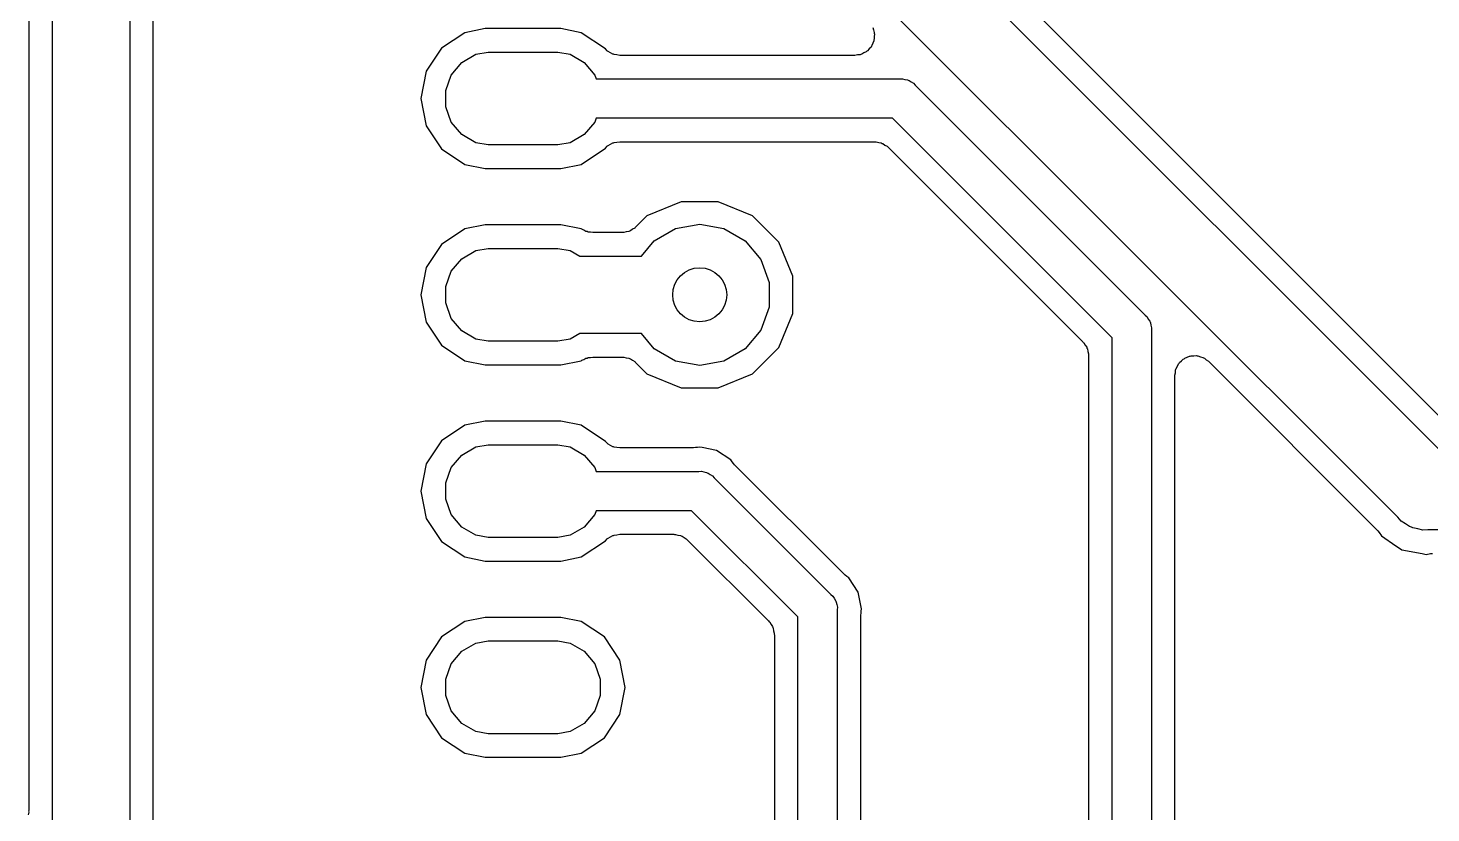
# Model space of a CAD drawing. Extents: x 50 to 248, y -151 to -36.
# Drawn here: x 86.05 to 104.2, y -64.62 to -54.46 of the extents above; entities that cross this region are included whole.
import ezdxf

# ---------------------------------------------------------------- set-up
doc = ezdxf.new("R2010")
doc.units = 0
doc.header["$MEASUREMENT"] = 0
doc.layers.add('BLACK', color=7, linetype='CONTINUOUS')

msp = doc.modelspace()

# ---------------------------------------------------------------- linework, layer by layer
at = {"layer": 'BLACK', "linetype": 'CONTINUOUS'}
for p, q in [((86.0632, -45.264), (86.0632, -64.5854)), ((86.368, -64.8169), (86.368, -45.2338)), ((87.368, -45.4191), (87.368, -65.0022)), ((87.6728, -64.9197), (87.6728, -46.0044)), ((97.274, -52.8789), (104.347, -59.952)), ((103.771, -60.7901), (96.4359, -53.455)), ((104.399, -59.5728), (99.0057, -54.1795)), ((91.703, -54.5197), (91.4037, -54.7197)), ((91.9669, -54.4672), (91.703, -54.5197)), ((92.9451, -54.4672), (91.9669, -54.4672)), ((93.209, -54.5197), (92.9451, -54.4672)), ((93.5228, -54.7294), (93.209, -54.5197)), ((96.98, -54.4519), (96.9886, -54.4839)), ((96.9886, -54.4839), (97, -54.5151)), ((96.9962, -54.6138), (96.9952, -54.6249)), ((97, -54.6033), (96.9962, -54.6138)), ((97, -54.5151), (97, -54.5263)), ((97, -54.5263), (97.0029, -54.5371)), ((97.0029, -54.5371), (97, -54.5701)), ((97, -54.5701), (97, -54.6033)), ((91.4037, -54.7197), (91.2037, -55.019)), ((91.6644, -54.9053), (91.8476, -54.7995)), ((91.8476, -54.7995), (92.0035, -54.772)), ((92.0035, -54.772), (92.9085, -54.772)), ((92.9085, -54.772), (93.0644, -54.7995)), ((93.0644, -54.7995), (93.2476, -54.9053)), ((93.5433, -54.7538), (93.5228, -54.7294)), ((93.5506, -54.758), (93.5433, -54.7538)), ((93.5564, -54.764), (93.5506, -54.758)), ((93.5886, -54.7799), (93.5564, -54.764)), ((93.6197, -54.7979), (93.5886, -54.7799)), ((93.628, -54.7993), (93.6197, -54.7979)), ((93.6355, -54.8031), (93.628, -54.7993)), ((93.6712, -54.807), (93.6355, -54.8031)), ((96.8257, -54.7998), (96.8156, -54.8045)), ((96.8367, -54.7979), (96.8257, -54.7998)), ((96.8654, -54.7813), (96.8367, -54.7979)), ((96.8955, -54.7673), (96.8654, -54.7813)), ((96.9034, -54.7594), (96.8955, -54.7673)), ((96.9131, -54.7538), (96.9034, -54.7594)), ((96.9344, -54.7284), (96.9131, -54.7538)), ((96.9579, -54.7049), (96.9344, -54.7284)), ((96.9626, -54.6948), (96.9579, -54.7049)), ((96.9698, -54.6862), (96.9626, -54.6948)), ((96.9811, -54.655), (96.9698, -54.6862)), ((96.9952, -54.6249), (96.9811, -54.655)), ((91.5284, -55.0674), (91.6644, -54.9053)), ((93.2476, -54.9053), (93.3836, -55.0674)), ((93.7066, -54.8132), (93.6712, -54.807)), ((96.7498, -54.8132), (93.7066, -54.8132)), ((96.7825, -54.8074), (96.7498, -54.8132)), ((96.8156, -54.8045), (96.7825, -54.8074)), ((91.2037, -55.019), (91.1335, -55.372)), ((91.456, -55.2662), (91.5284, -55.0674)), ((93.3836, -55.0674), (93.4021, -55.118)), ((93.4021, -55.118), (97.3293, -55.118)), ((97.3293, -55.118), (97.3629, -55.1151)), ((97.3629, -55.1151), (97.3954, -55.1238)), ((97.3954, -55.1238), (97.4286, -55.1296)), ((97.4286, -55.1296), (97.4385, -55.1353)), ((97.4385, -55.1353), (97.4494, -55.1382)), ((97.4494, -55.1382), (97.477, -55.1576)), ((97.477, -55.1576), (97.5062, -55.1744)), ((91.456, -55.4778), (91.456, -55.2662)), ((97.5062, -55.1744), (97.5279, -55.2002)), ((97.5279, -55.2002), (100.502, -58.1741)), ((91.1335, -55.372), (91.2037, -55.725)), ((91.5284, -55.6766), (91.456, -55.4778)), ((91.6644, -55.8387), (91.5284, -55.6766)), ((93.3836, -55.6766), (93.2476, -55.8387)), ((93.4021, -55.626), (93.3836, -55.6766)), ((97.2352, -55.626), (93.4021, -55.626)), ((100.076, -58.4668), (97.2352, -55.626)), ((91.2037, -55.725), (91.4037, -56.0243)), ((91.8476, -55.9445), (91.6644, -55.8387)), ((93.2476, -55.8387), (93.0644, -55.9445)), ((91.4037, -56.0243), (91.703, -56.2243)), ((92.0035, -55.972), (91.8476, -55.9445)), ((92.9085, -55.972), (92.0035, -55.972)), ((93.0644, -55.9445), (92.9085, -55.972)), ((93.209, -56.2243), (93.5228, -56.0146)), ((93.5228, -56.0146), (93.5433, -55.9902)), ((93.5433, -55.9902), (93.5506, -55.986)), ((93.5506, -55.986), (93.5564, -55.98)), ((93.5564, -55.98), (93.5886, -55.9641)), ((93.5886, -55.9641), (93.6197, -55.9461)), ((93.6197, -55.9461), (93.628, -55.9447)), ((93.628, -55.9447), (93.6355, -55.9409)), ((93.6355, -55.9409), (93.6712, -55.937)), ((93.6712, -55.937), (93.7066, -55.9308)), ((93.7066, -55.9308), (97.0037, -55.9308)), ((97.0037, -55.9308), (97.0148, -55.9327)), ((97.0148, -55.9327), (97.0259, -55.9318)), ((97.0259, -55.9318), (97.0579, -55.9404)), ((97.0579, -55.9404), (97.0906, -55.9461)), ((97.0906, -55.9461), (97.1003, -55.9517)), ((97.1003, -55.9517), (97.1111, -55.9546)), ((97.1111, -55.9546), (97.1383, -55.9736)), ((97.1383, -55.9736), (97.167, -55.9902)), ((97.167, -55.9902), (97.1742, -55.9988)), ((97.1742, -55.9988), (97.1834, -56.0052)), ((97.1834, -56.0052), (99.6968, -58.5186)), ((91.703, -56.2243), (91.9669, -56.2768)), ((92.9451, -56.2768), (93.209, -56.2243)), ((91.9669, -56.2768), (92.9451, -56.2768)), ((94.5024, -56.7072), (94.0595, -56.8906)), ((94.9817, -56.7072), (94.5024, -56.7072)), ((95.4245, -56.8906), (94.9817, -56.7072)), ((94.0595, -56.8906), (93.9173, -57.0328)), ((95.7634, -57.2295), (95.4245, -56.8906)), ((91.703, -57.0597), (91.4037, -57.2597)), ((91.9669, -57.0072), (91.703, -57.0597)), ((92.9451, -57.0072), (91.9669, -57.0072)), ((93.209, -57.0597), (92.9451, -57.0072)), ((93.2161, -57.0644), (93.209, -57.0597)), ((93.2439, -57.0767), (93.2161, -57.0644)), ((93.2703, -57.0919), (93.2439, -57.0767)), ((93.284, -57.0943), (93.2703, -57.0919)), ((93.2968, -57.0999), (93.284, -57.0943)), ((93.3272, -57.1019), (93.2968, -57.0999)), ((93.3572, -57.1072), (93.3272, -57.1019)), ((93.7377, -57.1072), (93.3572, -57.1072)), ((93.7488, -57.1053), (93.7377, -57.1072)), ((93.7599, -57.1062), (93.7488, -57.1053)), ((93.7919, -57.0976), (93.7599, -57.1062)), ((93.8246, -57.0919), (93.7919, -57.0976)), ((93.8343, -57.0863), (93.8246, -57.0919)), ((93.8451, -57.0834), (93.8343, -57.0863)), ((93.8723, -57.0644), (93.8451, -57.0834)), ((93.901, -57.0478), (93.8723, -57.0644)), ((93.9082, -57.0392), (93.901, -57.0478)), ((93.9173, -57.0328), (93.9082, -57.0392)), ((94.1546, -57.2119), (94.4294, -57.0532)), ((94.4294, -57.0532), (94.742, -56.9981)), ((94.742, -56.9981), (95.0546, -57.0532)), ((95.0546, -57.0532), (95.3294, -57.2119)), ((91.4037, -57.2597), (91.2037, -57.559)), ((91.6644, -57.4453), (91.8476, -57.3395)), ((91.8476, -57.3395), (92.0035, -57.312)), ((92.0035, -57.312), (92.9085, -57.312)), ((92.9085, -57.312), (93.0644, -57.3395)), ((93.0644, -57.3395), (93.19, -57.412)), ((93.9867, -57.412), (94.1546, -57.2119)), ((95.3294, -57.2119), (95.5334, -57.4551)), ((95.9468, -57.6724), (95.7634, -57.2295)), ((91.5284, -57.6074), (91.6644, -57.4453)), ((93.19, -57.412), (93.9867, -57.412)), ((95.5334, -57.4551), (95.642, -57.7533)), ((91.2037, -57.559), (91.1335, -57.912)), ((91.456, -57.8062), (91.5284, -57.6074)), ((95.9468, -58.1516), (95.9468, -57.6724)), ((91.456, -58.0178), (91.456, -57.8062)), ((95.642, -57.7533), (95.642, -58.0707)), ((91.1335, -57.912), (91.2037, -58.265)), ((91.5284, -58.2166), (91.456, -58.0178)), ((91.6644, -58.3787), (91.5284, -58.2166)), ((95.642, -58.0707), (95.5334, -58.3689)), ((95.7634, -58.5945), (95.9468, -58.1516)), ((100.502, -58.1741), (100.528, -58.1958)), ((100.528, -58.1958), (100.544, -58.225)), ((100.544, -58.225), (100.564, -58.2526)), ((91.2037, -58.265), (91.4037, -58.5643)), ((91.8476, -58.4845), (91.6644, -58.3787)), ((93.19, -58.412), (93.0644, -58.4845)), ((93.9867, -58.412), (93.19, -58.412)), ((94.1546, -58.6121), (93.9867, -58.412)), ((95.5334, -58.3689), (95.3294, -58.6121)), ((100.564, -58.2526), (100.567, -58.2635)), ((100.567, -58.2635), (100.572, -58.2734)), ((100.572, -58.2734), (100.578, -58.3066)), ((100.578, -58.3066), (100.587, -58.3391)), ((100.587, -58.3391), (100.584, -58.3727)), ((100.584, -58.3727), (100.584, -74.7569)), ((91.4037, -58.5643), (91.703, -58.7643)), ((92.0035, -58.512), (91.8476, -58.4845)), ((92.9085, -58.512), (92.0035, -58.512)), ((93.0644, -58.4845), (92.9085, -58.512)), ((94.4294, -58.7708), (94.1546, -58.6121)), ((95.3294, -58.6121), (95.0546, -58.7708)), ((95.4245, -58.9334), (95.7634, -58.5945)), ((99.6968, -58.5186), (99.7032, -58.5278)), ((99.7032, -58.5278), (99.7118, -58.535)), ((99.7118, -58.535), (99.7284, -58.5637)), ((99.7284, -58.5637), (99.7474, -58.5909)), ((99.7474, -58.5909), (99.7503, -58.6017)), ((99.7503, -58.6017), (99.7559, -58.6114)), ((99.7559, -58.6114), (99.7616, -58.6441)), ((100.076, -74.851), (100.076, -58.4668)), ((91.703, -58.7643), (91.9669, -58.8168)), ((92.9451, -58.8168), (93.209, -58.7643)), ((93.209, -58.7643), (93.2161, -58.7596)), ((93.2161, -58.7596), (93.2439, -58.7473)), ((93.2439, -58.7473), (93.2703, -58.7321)), ((93.2703, -58.7321), (93.284, -58.7297)), ((93.284, -58.7297), (93.2968, -58.7241)), ((93.2968, -58.7241), (93.3272, -58.7221)), ((93.3272, -58.7221), (93.3572, -58.7168)), ((93.3572, -58.7168), (93.7377, -58.7168)), ((93.7377, -58.7168), (93.7488, -58.7187)), ((93.7488, -58.7187), (93.7599, -58.7178)), ((93.7599, -58.7178), (93.7919, -58.7264)), ((93.7919, -58.7264), (93.8246, -58.7321)), ((93.8246, -58.7321), (93.8343, -58.7377)), ((93.8343, -58.7377), (93.8451, -58.7406)), ((93.8451, -58.7406), (93.8723, -58.7596)), ((93.8723, -58.7596), (93.901, -58.7762)), ((93.901, -58.7762), (93.9082, -58.7848)), ((93.9082, -58.7848), (93.9173, -58.7912)), ((93.9173, -58.7912), (94.0595, -58.9334)), ((94.742, -58.8259), (94.4294, -58.7708)), ((95.0546, -58.7708), (94.742, -58.8259)), ((99.7616, -58.6441), (99.7702, -58.6761)), ((99.7702, -58.6761), (99.7693, -58.6872)), ((99.7693, -58.6872), (99.7712, -58.6983)), ((99.7712, -58.6983), (99.7712, -74.782)), ((100.943, -58.7986), (100.948, -58.7889)), ((100.948, -58.7889), (100.974, -58.7676)), ((100.974, -58.7676), (100.997, -58.7441)), ((100.997, -58.7441), (101.007, -58.7394)), ((101.007, -58.7394), (101.016, -58.7322)), ((101.016, -58.7322), (101.047, -58.7209)), ((101.047, -58.7209), (101.077, -58.7068)), ((101.077, -58.7068), (101.088, -58.7059)), ((101.088, -58.7059), (101.099, -58.702)), ((101.099, -58.702), (101.132, -58.702)), ((101.132, -58.702), (101.165, -58.6991)), ((101.165, -58.6991), (101.176, -58.702)), ((101.176, -58.702), (101.187, -58.702)), ((101.187, -58.702), (101.218, -58.7134)), ((101.218, -58.7134), (101.25, -58.722)), ((101.25, -58.722), (101.259, -58.7284)), ((101.259, -58.7284), (101.27, -58.7322)), ((101.27, -58.7322), (101.295, -58.7535)), ((101.295, -58.7535), (101.322, -58.7726)), ((101.322, -58.7726), (103.497, -60.9473)), ((91.9669, -58.8168), (92.9451, -58.8168)), ((94.0595, -58.9334), (94.5024, -59.1168)), ((94.9817, -59.1168), (95.4245, -58.9334)), ((100.889, -58.9522), (100.895, -58.9195)), ((100.889, -74.5254), (100.889, -58.9522)), ((100.895, -58.9195), (100.897, -58.8864)), ((100.897, -58.8864), (100.902, -58.8763)), ((100.902, -58.8763), (100.904, -58.8653)), ((100.904, -58.8653), (100.921, -58.8366)), ((100.921, -58.8366), (100.935, -58.8065)), ((100.935, -58.8065), (100.943, -58.7986)), ((94.5024, -59.1168), (94.9817, -59.1168)), ((91.703, -59.5997), (91.4037, -59.7997)), ((91.9669, -59.5472), (91.703, -59.5997)), ((92.9451, -59.5472), (91.9669, -59.5472)), ((93.209, -59.5997), (92.9451, -59.5472)), ((93.5228, -59.8094), (93.209, -59.5997)), ((91.4037, -59.7997), (91.2037, -60.099)), ((91.6644, -59.9853), (91.8476, -59.8795)), ((91.8476, -59.8795), (92.0035, -59.852)), ((92.0035, -59.852), (92.9085, -59.852)), ((92.9085, -59.852), (93.0644, -59.8795)), ((93.0644, -59.8795), (93.2476, -59.9853)), ((93.5433, -59.8338), (93.5228, -59.8094)), ((93.5506, -59.838), (93.5433, -59.8338)), ((93.5564, -59.844), (93.5506, -59.838)), ((93.5886, -59.8599), (93.5564, -59.844)), ((93.6197, -59.8779), (93.5886, -59.8599)), ((93.628, -59.8793), (93.6197, -59.8779)), ((93.6355, -59.8831), (93.628, -59.8793)), ((93.6712, -59.887), (93.6355, -59.8831)), ((94.742, -59.8823), (94.7115, -59.8883)), ((94.7725, -59.8883), (94.742, -59.8823)), ((91.5284, -60.1474), (91.6644, -59.9853)), ((93.2476, -59.9853), (93.3836, -60.1474)), ((93.7066, -59.8932), (93.6712, -59.887)), ((94.6619, -59.8932), (93.7066, -59.8932)), ((94.6865, -59.8889), (94.6619, -59.8932)), ((94.7115, -59.8883), (94.6865, -59.8889)), ((94.96, -59.9256), (94.7725, -59.8883)), ((95.1449, -60.0491), (94.96, -59.9256)), ((95.1621, -60.075), (95.1449, -60.0491)), ((91.2037, -60.099), (91.1335, -60.452)), ((91.456, -60.3462), (91.5284, -60.1474)), ((93.3836, -60.1474), (93.4021, -60.198)), ((93.4021, -60.198), (94.7309, -60.198)), ((94.7309, -60.198), (94.7645, -60.1951)), ((94.7645, -60.1951), (94.797, -60.2038)), ((94.797, -60.2038), (94.8302, -60.2096)), ((94.8302, -60.2096), (94.84, -60.2153)), ((94.84, -60.2153), (94.851, -60.2182)), ((94.851, -60.2182), (94.8786, -60.2376)), ((94.8786, -60.2376), (94.9078, -60.2544)), ((95.1794, -60.093), (95.1621, -60.075)), ((95.1937, -60.1135), (95.1794, -60.093)), ((96.6045, -61.5243), (95.1937, -60.1135)), ((91.456, -60.5578), (91.456, -60.3462)), ((94.9078, -60.2544), (94.9295, -60.2802)), ((94.9295, -60.2802), (96.4378, -61.7886)), ((91.1335, -60.452), (91.2037, -60.805)), ((91.5284, -60.7566), (91.456, -60.5578)), ((91.6644, -60.9187), (91.5284, -60.7566)), ((93.3836, -60.7566), (93.2476, -60.9187)), ((93.4021, -60.706), (93.3836, -60.7566)), ((94.6368, -60.706), (93.4021, -60.706)), ((96.012, -62.0812), (94.6368, -60.706)), ((103.814, -60.8409), (103.771, -60.7901)), ((91.2037, -60.805), (91.4037, -61.1043)), ((91.8476, -61.0245), (91.6644, -60.9187)), ((93.2476, -60.9187), (93.0644, -61.0245)), ((103.497, -60.9473), (103.512, -60.9678)), ((103.512, -60.9678), (103.529, -60.9858)), ((103.871, -60.8741), (103.814, -60.8409)), ((103.925, -60.9121), (103.871, -60.8741)), ((103.947, -60.9179), (103.925, -60.9121)), ((103.966, -60.9291), (103.947, -60.9179)), ((104.032, -60.9406), (103.966, -60.9291)), ((104.096, -60.9578), (104.032, -60.9406)), ((104.162, -60.952), (104.096, -60.9578)), ((104.974, -60.952), (104.162, -60.952)), ((91.4037, -61.1043), (91.703, -61.3043)), ((92.0035, -61.052), (91.8476, -61.0245)), ((92.9085, -61.052), (92.0035, -61.052)), ((93.0644, -61.0245), (92.9085, -61.052)), ((93.209, -61.3043), (93.5228, -61.0946)), ((93.5228, -61.0946), (93.5433, -61.0702)), ((93.5433, -61.0702), (93.5506, -61.066)), ((93.5506, -61.066), (93.5564, -61.06)), ((93.5564, -61.06), (93.5886, -61.0441)), ((93.5886, -61.0441), (93.6197, -61.0261)), ((93.6197, -61.0261), (93.628, -61.0247)), ((93.628, -61.0247), (93.6355, -61.0209)), ((93.6355, -61.0209), (93.6712, -61.017)), ((93.6712, -61.017), (93.7066, -61.0108)), ((93.7066, -61.0108), (94.4053, -61.0108)), ((94.4053, -61.0108), (94.4163, -61.0127)), ((94.4163, -61.0127), (94.4275, -61.0118)), ((94.4275, -61.0118), (94.4595, -61.0204)), ((94.4595, -61.0204), (94.4922, -61.0261)), ((94.4922, -61.0261), (94.5019, -61.0317)), ((94.5019, -61.0317), (94.5127, -61.0346)), ((94.5127, -61.0346), (94.5399, -61.0536)), ((94.5399, -61.0536), (94.5686, -61.0702)), ((94.5686, -61.0702), (94.5758, -61.0788)), ((94.5758, -61.0788), (94.5849, -61.0852)), ((94.5849, -61.0852), (95.6328, -62.1331)), ((103.529, -60.9858), (103.56, -61.0322)), ((103.56, -61.0322), (103.606, -61.0632)), ((103.606, -61.0632), (103.606, -61.0632)), ((103.606, -61.0632), (103.705, -61.1294)), ((103.705, -61.1294), (103.826, -61.2101)), ((91.703, -61.3043), (91.9669, -61.3568)), ((92.9451, -61.3568), (93.209, -61.3043)), ((103.826, -61.2101), (104.085, -61.2617)), ((104.085, -61.2617), (104.085, -61.2617)), ((104.085, -61.2617), (104.085, -61.2617)), ((104.085, -61.2617), (104.14, -61.2726)), ((104.14, -61.2726), (104.195, -61.2617)), ((104.195, -61.2617), (104.22, -61.2611)), ((91.9669, -61.3568), (92.9451, -61.3568)), ((96.625, -61.5386), (96.6045, -61.5243)), ((96.643, -61.5559), (96.625, -61.5386)), ((96.6689, -61.5731), (96.643, -61.5559)), ((96.7924, -61.758), (96.6689, -61.5731)), ((96.4378, -61.7886), (96.4636, -61.8102)), ((96.4636, -61.8102), (96.4804, -61.8394)), ((96.4804, -61.8394), (96.4998, -61.867)), ((96.4998, -61.867), (96.5027, -61.878)), ((96.5027, -61.878), (96.5084, -61.8878)), ((96.8357, -61.976), (96.7924, -61.758)), ((96.5084, -61.8878), (96.5142, -61.921)), ((96.5142, -61.921), (96.5229, -61.9535)), ((96.5229, -61.9535), (96.52, -61.9871)), ((96.52, -61.9871), (96.52, -76.3488)), ((96.8248, -62.056), (96.8291, -62.0315)), ((96.8248, -76.1173), (96.8248, -62.056)), ((96.8291, -62.0315), (96.8297, -62.0065)), ((96.8297, -62.0065), (96.8357, -61.976)), ((91.703, -62.1397), (91.4037, -62.3397)), ((91.9669, -62.0872), (91.703, -62.1397)), ((92.9451, -62.0872), (91.9669, -62.0872)), ((93.209, -62.1397), (92.9451, -62.0872)), ((93.5083, -62.3397), (93.209, -62.1397)), ((95.6328, -62.1331), (95.6392, -62.1422)), ((95.6392, -62.1422), (95.6478, -62.1494)), ((95.6478, -62.1494), (95.6644, -62.1781)), ((95.6644, -62.1781), (95.6834, -62.2053)), ((95.6834, -62.2053), (95.6863, -62.2161)), ((95.6863, -62.2161), (95.6919, -62.2258)), ((95.6919, -62.2258), (95.6976, -62.2585)), ((96.012, -76.4429), (96.012, -62.0812)), ((91.4037, -62.3397), (91.2037, -62.639)), ((91.6644, -62.5253), (91.8476, -62.4195)), ((91.8476, -62.4195), (92.0035, -62.392)), ((92.0035, -62.392), (92.9085, -62.392)), ((92.9085, -62.392), (93.0644, -62.4195)), ((93.0644, -62.4195), (93.2476, -62.5253)), ((93.7083, -62.639), (93.5083, -62.3397)), ((95.6976, -62.2585), (95.7062, -62.2905)), ((95.7062, -62.2905), (95.7053, -62.3017)), ((95.7053, -62.3017), (95.7072, -62.3127)), ((95.7072, -62.3127), (95.7072, -76.3739)), ((91.5284, -62.6874), (91.6644, -62.5253)), ((93.2476, -62.5253), (93.3836, -62.6874)), ((91.2037, -62.639), (91.1335, -62.992)), ((91.456, -62.8862), (91.5284, -62.6874)), ((93.3836, -62.6874), (93.456, -62.8862)), ((93.7785, -62.992), (93.7083, -62.639)), ((91.456, -63.0978), (91.456, -62.8862)), ((93.456, -62.8862), (93.456, -63.0978)), ((91.1335, -62.992), (91.2037, -63.345)), ((91.5284, -63.2966), (91.456, -63.0978)), ((93.456, -63.0978), (93.3836, -63.2966)), ((93.7083, -63.345), (93.7785, -62.992)), ((91.6644, -63.4587), (91.5284, -63.2966)), ((93.3836, -63.2966), (93.2476, -63.4587)), ((91.2037, -63.345), (91.4037, -63.6443)), ((91.8476, -63.5645), (91.6644, -63.4587)), ((93.2476, -63.4587), (93.0644, -63.5645)), ((93.5083, -63.6443), (93.7083, -63.345)), ((91.4037, -63.6443), (91.703, -63.8443)), ((92.0035, -63.592), (91.8476, -63.5645)), ((92.9085, -63.592), (92.0035, -63.592)), ((93.0644, -63.5645), (92.9085, -63.592)), ((93.209, -63.8443), (93.5083, -63.6443)), ((91.703, -63.8443), (91.9669, -63.8968)), ((92.9451, -63.8968), (93.209, -63.8443)), ((91.9669, -63.8968), (92.9451, -63.8968)), ((86.0632, -64.5854), (86.0613, -64.5964)), ((86.0613, -64.5964), (86.0622, -64.6076)), ((86.0622, -64.6076), (86.0536, -64.6396))]:
    msp.add_line(p, q, dxfattribs=at)
at = {"layer": 'BLACK'}
msp.add_circle((94.742, -57.912), 0.35, dxfattribs=at)

doc.saveas('drawing.dxf')
